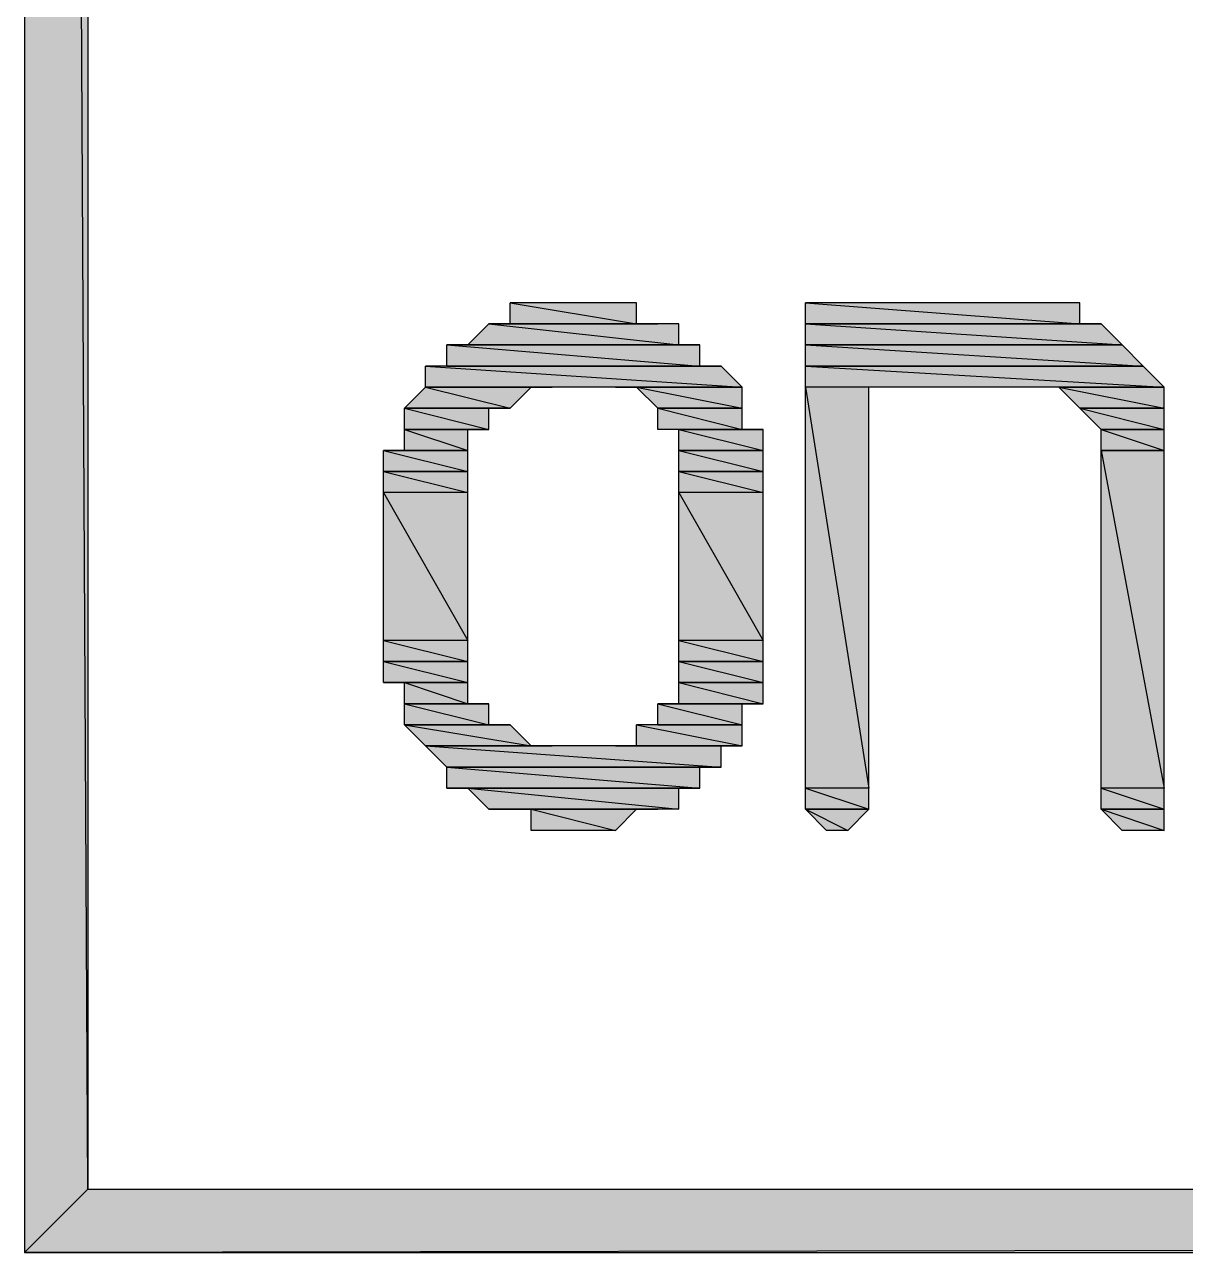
# Model space of a CAD drawing. Header units: millimetres. Extents: x 0 to 420, y 0 to 297.
# Drawn here: x 261.874 to 264.202, y 131.487 to 133.95 of the extents above; entities that cross this region are included whole.
import ezdxf

# ---------------------------------------------------------------- set-up
doc = ezdxf.new("R2010")
doc.units = ezdxf.units.MM
doc.layers.get('0').update_dxf_attribs({"linetype": 'CONTINUOUS'})

msp = doc.modelspace()

# ---------------------------------------------------------------- hatches: boundary and pattern name
at = {"true_color": 0x000007}
h = msp.add_hatch(color=0, dxfattribs=at)
h.paths.add_polyline_path([(261.874, 155.024667), (262.001, 154.897667), (335.110667, 155.024667)], flags=0)
h.paths.add_polyline_path([(262.001, 154.897667), (335.110667, 155.024667), (334.983667, 154.897667)], flags=0)
h.paths.add_polyline_path([(335.110667, 155.024667), (334.983667, 154.897667), (335.110667, 131.487333)], flags=0)
h.paths.add_polyline_path([(334.983667, 154.897667), (335.110667, 131.487333), (334.983667, 131.614333)], flags=0)
h.paths.add_polyline_path([(335.110667, 131.487333), (334.983667, 131.614333), (261.874, 131.487333)], flags=0)
h.paths.add_polyline_path([(334.983667, 131.614333), (261.874, 131.487333), (262.001, 131.614333)], flags=0)
h.paths.add_polyline_path([(261.874, 131.487333), (262.001, 131.614333), (261.874, 155.024667)], flags=0)
h.paths.add_polyline_path([(262.001, 131.614333), (261.874, 155.024667), (262.001, 154.897667)], flags=0)
h = msp.add_hatch(color=0, dxfattribs=at)
h.paths.add_polyline_path([(263.101667, 133.392333), (262.847667, 133.392333), (263.101667, 133.35)], flags=0)
h.paths.add_polyline_path([(262.847667, 133.392333), (263.101667, 133.35), (262.847667, 133.35)], flags=0)
h = msp.add_hatch(color=0, dxfattribs=at)
h.paths.add_polyline_path([(263.990667, 133.392333), (263.440333, 133.392333), (263.990667, 133.35)], flags=0)
h.paths.add_polyline_path([(263.440333, 133.392333), (263.990667, 133.35), (263.440333, 133.35)], flags=0)
h = msp.add_hatch(color=0, dxfattribs=at)
h.paths.add_polyline_path([(263.186333, 133.35), (262.805333, 133.35), (263.186333, 133.307667)], flags=0)
h.paths.add_polyline_path([(262.805333, 133.35), (263.186333, 133.307667), (262.763, 133.307667)], flags=0)
h = msp.add_hatch(color=0, dxfattribs=at)
h.paths.add_polyline_path([(263.144, 133.35), (262.847667, 133.35)], flags=0)
h.paths.add_polyline_path([(262.847667, 133.35), (263.144, 133.35), (262.805333, 133.35)], flags=0)
h = msp.add_hatch(color=0, dxfattribs=at)
h.paths.add_polyline_path([(263.440333, 133.35), (264.033, 133.35)], flags=0)
h.paths.add_polyline_path([(264.033, 133.35), (263.440333, 133.35)], flags=0)
h = msp.add_hatch(color=0, dxfattribs=at)
h.paths.add_polyline_path([(264.033, 133.35), (263.440333, 133.35), (264.075333, 133.307667)], flags=0)
h.paths.add_polyline_path([(263.440333, 133.35), (264.075333, 133.307667), (263.440333, 133.307667)], flags=0)
h.paths.add_polyline_path([(264.075333, 133.307667), (263.440333, 133.307667)], flags=0)
h.paths.add_polyline_path([(263.440333, 133.307667), (264.075333, 133.307667)], flags=0)
h = msp.add_hatch(color=0, dxfattribs=at)
h.paths.add_polyline_path([(263.228667, 133.307667), (262.763, 133.307667)], flags=0)
h.paths.add_polyline_path([(262.763, 133.307667), (263.228667, 133.307667), (262.720667, 133.307667)], flags=0)
h = msp.add_hatch(color=0, dxfattribs=at)
h.paths.add_polyline_path([(263.228667, 133.307667), (262.720667, 133.307667), (263.228667, 133.265333)], flags=0)
h.paths.add_polyline_path([(262.720667, 133.307667), (263.228667, 133.265333), (262.720667, 133.265333)], flags=0)
h = msp.add_hatch(color=0, dxfattribs=at)
h.paths.add_polyline_path([(264.075333, 133.307667), (263.440333, 133.307667), (264.117667, 133.265333)], flags=0)
h.paths.add_polyline_path([(263.440333, 133.307667), (264.117667, 133.265333), (263.440333, 133.265333)], flags=0)
h.paths.add_polyline_path([(264.117667, 133.265333), (263.440333, 133.265333)], flags=0)
h.paths.add_polyline_path([(263.440333, 133.265333), (264.117667, 133.265333)], flags=0)
h = msp.add_hatch(color=0, dxfattribs=at)
h.paths.add_polyline_path([(263.271, 133.265333), (262.678333, 133.265333), (263.313333, 133.223)], flags=0)
h.paths.add_polyline_path([(262.678333, 133.265333), (263.313333, 133.223), (262.678333, 133.223)], flags=0)
h = msp.add_hatch(color=0, dxfattribs=at)
h.paths.add_polyline_path([(263.271, 133.265333), (262.720667, 133.265333)], flags=0)
h.paths.add_polyline_path([(263.271, 133.265333), (262.720667, 133.265333), (263.228667, 133.265333)], flags=0)
h = msp.add_hatch(color=0, dxfattribs=at)
h.paths.add_polyline_path([(264.117667, 133.265333), (263.440333, 133.265333), (264.16, 133.223)], flags=0)
h.paths.add_polyline_path([(263.440333, 133.265333), (264.16, 133.223), (263.440333, 133.223)], flags=0)
h = msp.add_hatch(color=0, dxfattribs=at)
h.paths.add_polyline_path([(262.89, 133.223), (262.678333, 133.223), (262.847667, 133.180667)], flags=0)
h.paths.add_polyline_path([(262.678333, 133.223), (262.847667, 133.180667), (262.636, 133.180667)], flags=0)
h = msp.add_hatch(color=0, dxfattribs=at)
h.paths.add_polyline_path([(262.89, 133.223), (262.678333, 133.223)], flags=0)
h.paths.add_polyline_path([(262.89, 133.223), (262.678333, 133.223), (262.932333, 133.223)], flags=0)
h = msp.add_hatch(color=0, dxfattribs=at)
h.paths.add_polyline_path([(263.313333, 133.223), (263.059333, 133.223)], flags=0)
h.paths.add_polyline_path([(263.059333, 133.223), (263.313333, 133.223), (263.101667, 133.223)], flags=0)
h = msp.add_hatch(color=0, dxfattribs=at)
h.paths.add_polyline_path([(263.313333, 133.223), (263.101667, 133.223), (263.313333, 133.180667)], flags=0)
h.paths.add_polyline_path([(263.101667, 133.223), (263.313333, 133.180667), (263.144, 133.180667)], flags=0)
h = msp.add_hatch(color=0, dxfattribs=at)
h.paths.add_polyline_path([(263.567333, 133.223), (263.440333, 133.223), (263.567333, 132.418667)], flags=0)
h.paths.add_polyline_path([(263.440333, 133.223), (263.567333, 132.418667), (263.440333, 132.418667)], flags=0)
h = msp.add_hatch(color=0, dxfattribs=at)
h.paths.add_polyline_path([(263.948333, 133.223), (264.16, 133.223)], flags=0)
h.paths.add_polyline_path([(264.16, 133.223), (263.948333, 133.223)], flags=0)
h = msp.add_hatch(color=0, dxfattribs=at)
h.paths.add_polyline_path([(264.16, 133.223), (263.948333, 133.223), (264.16, 133.180667)], flags=0)
h.paths.add_polyline_path([(263.948333, 133.223), (264.16, 133.180667), (263.990667, 133.180667)], flags=0)
h.paths.add_polyline_path([(264.16, 133.180667), (263.990667, 133.180667)], flags=0)
h.paths.add_polyline_path([(263.990667, 133.180667), (264.16, 133.180667)], flags=0)
h = msp.add_hatch(color=0, dxfattribs=at)
h.paths.add_polyline_path([(262.805333, 133.180667), (262.636, 133.180667)], flags=0)
h.paths.add_polyline_path([(262.805333, 133.180667), (262.636, 133.180667), (262.847667, 133.180667)], flags=0)
h = msp.add_hatch(color=0, dxfattribs=at)
h.paths.add_polyline_path([(262.805333, 133.180667), (262.636, 133.180667), (262.805333, 133.138333)], flags=0)
h.paths.add_polyline_path([(262.636, 133.180667), (262.805333, 133.138333), (262.636, 133.138333)], flags=0)
h = msp.add_hatch(color=0, dxfattribs=at)
h.paths.add_polyline_path([(263.144, 133.180667), (263.313333, 133.180667)], flags=0)
h.paths.add_polyline_path([(263.313333, 133.180667), (263.144, 133.180667)], flags=0)
h = msp.add_hatch(color=0, dxfattribs=at)
h.paths.add_polyline_path([(263.313333, 133.180667), (263.144, 133.180667), (263.313333, 133.138333)], flags=0)
h.paths.add_polyline_path([(263.144, 133.180667), (263.313333, 133.138333), (263.144, 133.138333)], flags=0)
h = msp.add_hatch(color=0, dxfattribs=at)
h.paths.add_polyline_path([(264.16, 133.180667), (263.990667, 133.180667), (264.16, 133.138333)], flags=0)
h.paths.add_polyline_path([(263.990667, 133.180667), (264.16, 133.138333), (264.033, 133.138333)], flags=0)
h.paths.add_polyline_path([(264.16, 133.138333), (264.033, 133.138333)], flags=0)
h.paths.add_polyline_path([(264.033, 133.138333), (264.16, 133.138333)], flags=0)
h = msp.add_hatch(color=0, dxfattribs=at)
h.paths.add_polyline_path([(262.636, 133.138333), (262.805333, 133.138333)], flags=0)
h.paths.add_polyline_path([(262.805333, 133.138333), (262.636, 133.138333)], flags=0)
h = msp.add_hatch(color=0, dxfattribs=at)
h.paths.add_polyline_path([(262.763, 133.138333), (262.636, 133.138333), (262.763, 133.096)], flags=0)
h.paths.add_polyline_path([(262.636, 133.138333), (262.763, 133.096), (262.636, 133.096)], flags=0)
h = msp.add_hatch(color=0, dxfattribs=at)
h.paths.add_polyline_path([(263.355667, 133.138333), (263.186333, 133.138333)], flags=0)
h.paths.add_polyline_path([(263.355667, 133.138333), (263.186333, 133.138333), (263.313333, 133.138333)], flags=0)
h = msp.add_hatch(color=0, dxfattribs=at)
h.paths.add_polyline_path([(263.355667, 133.138333), (263.186333, 133.138333), (263.355667, 133.096)], flags=0)
h.paths.add_polyline_path([(263.186333, 133.138333), (263.355667, 133.096), (263.186333, 133.096)], flags=0)
h = msp.add_hatch(color=0, dxfattribs=at)
h.paths.add_polyline_path([(264.16, 133.138333), (264.033, 133.138333), (264.16, 133.096)], flags=0)
h.paths.add_polyline_path([(264.033, 133.138333), (264.16, 133.096), (264.033, 133.096)], flags=0)
h.paths.add_polyline_path([(264.16, 133.096), (264.033, 133.096)], flags=0)
h.paths.add_polyline_path([(264.033, 133.096), (264.16, 133.096)], flags=0)
h = msp.add_hatch(color=0, dxfattribs=at)
h.paths.add_polyline_path([(262.763, 133.096), (262.636, 133.096)], flags=0)
h.paths.add_polyline_path([(262.636, 133.096), (262.763, 133.096), (262.593667, 133.096)], flags=0)
h = msp.add_hatch(color=0, dxfattribs=at)
h.paths.add_polyline_path([(262.763, 133.096), (262.593667, 133.096), (262.763, 133.053667)], flags=0)
h.paths.add_polyline_path([(262.593667, 133.096), (262.763, 133.053667), (262.593667, 133.053667)], flags=0)
h = msp.add_hatch(color=0, dxfattribs=at)
h.paths.add_polyline_path([(263.186333, 133.096), (263.355667, 133.096)], flags=0)
h.paths.add_polyline_path([(263.355667, 133.096), (263.186333, 133.096)], flags=0)
h = msp.add_hatch(color=0, dxfattribs=at)
h.paths.add_polyline_path([(263.355667, 133.096), (263.186333, 133.096), (263.355667, 133.053667)], flags=0)
h.paths.add_polyline_path([(263.186333, 133.096), (263.355667, 133.053667), (263.186333, 133.053667)], flags=0)
h = msp.add_hatch(color=0, dxfattribs=at)
h.paths.add_polyline_path([(264.16, 133.096), (264.033, 133.096), (264.16, 132.418667)], flags=0)
h.paths.add_polyline_path([(264.033, 133.096), (264.16, 132.418667), (264.033, 132.418667)], flags=0)
h = msp.add_hatch(color=0, dxfattribs=at)
h.paths.add_polyline_path([(262.593667, 133.053667), (262.763, 133.053667)], flags=0)
h.paths.add_polyline_path([(262.763, 133.053667), (262.593667, 133.053667)], flags=0)
h = msp.add_hatch(color=0, dxfattribs=at)
h.paths.add_polyline_path([(262.763, 133.053667), (262.593667, 133.053667), (262.763, 133.011333)], flags=0)
h.paths.add_polyline_path([(262.593667, 133.053667), (262.763, 133.011333), (262.593667, 133.011333)], flags=0)
h = msp.add_hatch(color=0, dxfattribs=at)
h.paths.add_polyline_path([(263.186333, 133.053667), (263.355667, 133.053667)], flags=0)
h.paths.add_polyline_path([(263.355667, 133.053667), (263.186333, 133.053667)], flags=0)
h = msp.add_hatch(color=0, dxfattribs=at)
h.paths.add_polyline_path([(263.355667, 133.053667), (263.186333, 133.053667), (263.355667, 133.011333)], flags=0)
h.paths.add_polyline_path([(263.186333, 133.053667), (263.355667, 133.011333), (263.186333, 133.011333)], flags=0)
h = msp.add_hatch(color=0, dxfattribs=at)
h.paths.add_polyline_path([(262.763, 133.011333), (262.593667, 133.011333), (262.763, 132.715)], flags=0)
h.paths.add_polyline_path([(262.593667, 133.011333), (262.763, 132.715), (262.593667, 132.715)], flags=0)
h = msp.add_hatch(color=0, dxfattribs=at)
h.paths.add_polyline_path([(263.355667, 133.011333), (263.186333, 133.011333), (263.355667, 132.715)], flags=0)
h.paths.add_polyline_path([(263.186333, 133.011333), (263.355667, 132.715), (263.186333, 132.715)], flags=0)
h = msp.add_hatch(color=0, dxfattribs=at)
h.paths.add_polyline_path([(262.763, 132.715), (262.593667, 132.715), (262.763, 132.672667)], flags=0)
h.paths.add_polyline_path([(262.593667, 132.715), (262.763, 132.672667), (262.593667, 132.672667)], flags=0)
h = msp.add_hatch(color=0, dxfattribs=at)
h.paths.add_polyline_path([(263.355667, 132.715), (263.186333, 132.715), (263.355667, 132.672667)], flags=0)
h.paths.add_polyline_path([(263.186333, 132.715), (263.355667, 132.672667), (263.186333, 132.672667)], flags=0)
h = msp.add_hatch(color=0, dxfattribs=at)
h.paths.add_polyline_path([(262.593667, 132.672667), (262.763, 132.672667)], flags=0)
h.paths.add_polyline_path([(262.763, 132.672667), (262.593667, 132.672667)], flags=0)
h = msp.add_hatch(color=0, dxfattribs=at)
h.paths.add_polyline_path([(262.763, 132.672667), (262.593667, 132.672667), (262.763, 132.630333)], flags=0)
h.paths.add_polyline_path([(262.593667, 132.672667), (262.763, 132.630333), (262.593667, 132.630333)], flags=0)
h = msp.add_hatch(color=0, dxfattribs=at)
h.paths.add_polyline_path([(263.186333, 132.672667), (263.355667, 132.672667)], flags=0)
h.paths.add_polyline_path([(263.355667, 132.672667), (263.186333, 132.672667)], flags=0)
h = msp.add_hatch(color=0, dxfattribs=at)
h.paths.add_polyline_path([(263.355667, 132.672667), (263.186333, 132.672667), (263.355667, 132.630333)], flags=0)
h.paths.add_polyline_path([(263.186333, 132.672667), (263.355667, 132.630333), (263.186333, 132.630333)], flags=0)
h = msp.add_hatch(color=0, dxfattribs=at)
h.paths.add_polyline_path([(262.763, 132.630333), (262.593667, 132.630333)], flags=0)
h.paths.add_polyline_path([(262.593667, 132.630333), (262.763, 132.630333), (262.636, 132.630333)], flags=0)
h = msp.add_hatch(color=0, dxfattribs=at)
h.paths.add_polyline_path([(262.763, 132.630333), (262.636, 132.630333), (262.763, 132.588)], flags=0)
h.paths.add_polyline_path([(262.636, 132.630333), (262.763, 132.588), (262.636, 132.588)], flags=0)
h = msp.add_hatch(color=0, dxfattribs=at)
h.paths.add_polyline_path([(263.186333, 132.630333), (263.355667, 132.630333)], flags=0)
h.paths.add_polyline_path([(263.355667, 132.630333), (263.186333, 132.630333)], flags=0)
h = msp.add_hatch(color=0, dxfattribs=at)
h.paths.add_polyline_path([(263.355667, 132.630333), (263.186333, 132.630333), (263.355667, 132.588)], flags=0)
h.paths.add_polyline_path([(263.186333, 132.630333), (263.355667, 132.588), (263.186333, 132.588)], flags=0)
h = msp.add_hatch(color=0, dxfattribs=at)
h.paths.add_polyline_path([(262.805333, 132.588), (262.636, 132.588)], flags=0)
h.paths.add_polyline_path([(262.805333, 132.588), (262.636, 132.588), (262.763, 132.588)], flags=0)
h = msp.add_hatch(color=0, dxfattribs=at)
h.paths.add_polyline_path([(262.805333, 132.588), (262.636, 132.588), (262.805333, 132.545667)], flags=0)
h.paths.add_polyline_path([(262.636, 132.588), (262.805333, 132.545667), (262.636, 132.545667)], flags=0)
h = msp.add_hatch(color=0, dxfattribs=at)
h.paths.add_polyline_path([(263.355667, 132.588), (263.186333, 132.588), (263.313333, 132.588)], flags=0)
h.paths.add_polyline_path([(263.186333, 132.588), (263.313333, 132.588), (263.144, 132.588)], flags=0)
h = msp.add_hatch(color=0, dxfattribs=at)
h.paths.add_polyline_path([(263.313333, 132.588), (263.144, 132.588), (263.313333, 132.545667)], flags=0)
h.paths.add_polyline_path([(263.144, 132.588), (263.313333, 132.545667), (263.144, 132.545667)], flags=0)
h = msp.add_hatch(color=0, dxfattribs=at)
h.paths.add_polyline_path([(262.847667, 132.545667), (262.636, 132.545667)], flags=0)
h.paths.add_polyline_path([(262.847667, 132.545667), (262.636, 132.545667), (262.805333, 132.545667)], flags=0)
h = msp.add_hatch(color=0, dxfattribs=at)
h.paths.add_polyline_path([(262.847667, 132.545667), (262.636, 132.545667), (262.89, 132.503333)], flags=0)
h.paths.add_polyline_path([(262.636, 132.545667), (262.89, 132.503333), (262.678333, 132.503333)], flags=0)
h = msp.add_hatch(color=0, dxfattribs=at)
h.paths.add_polyline_path([(263.313333, 132.545667), (263.101667, 132.545667), (263.313333, 132.503333)], flags=0)
h.paths.add_polyline_path([(263.101667, 132.545667), (263.313333, 132.503333), (263.101667, 132.503333)], flags=0)
h = msp.add_hatch(color=0, dxfattribs=at)
h.paths.add_polyline_path([(263.144, 132.545667), (263.313333, 132.545667)], flags=0)
h.paths.add_polyline_path([(263.313333, 132.545667), (263.144, 132.545667)], flags=0)
h = msp.add_hatch(color=0, dxfattribs=at)
h.paths.add_polyline_path([(262.932333, 132.503333), (262.678333, 132.503333)], flags=0)
h.paths.add_polyline_path([(262.932333, 132.503333), (262.678333, 132.503333), (262.89, 132.503333)], flags=0)
h = msp.add_hatch(color=0, dxfattribs=at)
h.paths.add_polyline_path([(263.271, 132.503333), (262.678333, 132.503333), (263.271, 132.461)], flags=0)
h.paths.add_polyline_path([(262.678333, 132.503333), (263.271, 132.461), (262.720667, 132.461)], flags=0)
h = msp.add_hatch(color=0, dxfattribs=at)
h.paths.add_polyline_path([(263.271, 132.503333), (263.059333, 132.503333)], flags=0)
h.paths.add_polyline_path([(263.271, 132.503333), (263.059333, 132.503333), (263.313333, 132.503333)], flags=0)
h = msp.add_hatch(color=0, dxfattribs=at)
h.paths.add_polyline_path([(263.228667, 132.461), (262.720667, 132.461)], flags=0)
h.paths.add_polyline_path([(263.228667, 132.461), (262.720667, 132.461), (263.271, 132.461)], flags=0)
h = msp.add_hatch(color=0, dxfattribs=at)
h.paths.add_polyline_path([(263.228667, 132.461), (262.720667, 132.461), (263.228667, 132.418667)], flags=0)
h.paths.add_polyline_path([(262.720667, 132.461), (263.228667, 132.418667), (262.720667, 132.418667)], flags=0)
h.paths.add_polyline_path([(263.228667, 132.418667), (262.720667, 132.418667), (262.763, 132.418667)], flags=0)
msp.add_hatch(color=0, dxfattribs=at).paths.add_polyline_path([(262.720667, 132.418667), (263.228667, 132.418667)], flags=0)
h = msp.add_hatch(color=0, dxfattribs=at)
h.paths.add_polyline_path([(263.186333, 132.418667), (262.763, 132.418667), (263.186333, 132.376333)], flags=0)
h.paths.add_polyline_path([(262.763, 132.418667), (263.186333, 132.376333), (262.805333, 132.376333)], flags=0)
h = msp.add_hatch(color=0, dxfattribs=at)
h.paths.add_polyline_path([(263.567333, 132.418667), (263.440333, 132.418667), (263.567333, 132.376333)], flags=0)
h.paths.add_polyline_path([(263.440333, 132.418667), (263.567333, 132.376333), (263.440333, 132.376333)], flags=0)
h = msp.add_hatch(color=0, dxfattribs=at)
h.paths.add_polyline_path([(264.16, 132.418667), (264.033, 132.418667), (264.16, 132.376333)], flags=0)
h.paths.add_polyline_path([(264.033, 132.418667), (264.16, 132.376333), (264.033, 132.376333)], flags=0)
h = msp.add_hatch(color=0, dxfattribs=at)
h.paths.add_polyline_path([(263.144, 132.376333), (262.805333, 132.376333)], flags=0)
h.paths.add_polyline_path([(262.805333, 132.376333), (263.144, 132.376333), (262.847667, 132.376333)], flags=0)
h = msp.add_hatch(color=0, dxfattribs=at)
h.paths.add_polyline_path([(263.101667, 132.376333), (262.89, 132.376333), (263.059333, 132.334)], flags=0)
h.paths.add_polyline_path([(262.89, 132.376333), (263.059333, 132.334), (262.89, 132.334)], flags=0)
h = msp.add_hatch(color=0, dxfattribs=at)
h.paths.add_polyline_path([(263.440333, 132.376333), (263.567333, 132.376333)], flags=0)
h.paths.add_polyline_path([(263.567333, 132.376333), (263.440333, 132.376333)], flags=0)
h = msp.add_hatch(color=0, dxfattribs=at)
h.paths.add_polyline_path([(263.567333, 132.376333), (263.440333, 132.376333), (263.525, 132.334)], flags=0)
h.paths.add_polyline_path([(263.440333, 132.376333), (263.525, 132.334), (263.482667, 132.334)], flags=0)
h = msp.add_hatch(color=0, dxfattribs=at)
h.paths.add_polyline_path([(264.033, 132.376333), (264.16, 132.376333)], flags=0)
h.paths.add_polyline_path([(264.16, 132.376333), (264.033, 132.376333)], flags=0)
h = msp.add_hatch(color=0, dxfattribs=at)
h.paths.add_polyline_path([(264.16, 132.376333), (264.033, 132.376333), (264.16, 132.334)], flags=0)
h.paths.add_polyline_path([(264.033, 132.376333), (264.16, 132.334), (264.075333, 132.334)], flags=0)

# ---------------------------------------------------------------- linework, layer by layer
at = {"color": 0, "true_color": 0x000007}
for points in [[(261.874, 131.487333), (262.001, 131.614333), (261.874, 155.024667)], [(262.001, 131.614333), (261.874, 155.024667), (262.001, 154.897667)], [(263.101667, 133.392333), (262.847667, 133.392333), (263.101667, 133.35)], [(262.847667, 133.392333), (263.101667, 133.35), (262.847667, 133.35)], [(263.990667, 133.392333), (263.440333, 133.392333), (263.990667, 133.35)], [(263.440333, 133.392333), (263.990667, 133.35), (263.440333, 133.35)], [(262.805333, 133.35), (263.186333, 133.307667), (262.763, 133.307667)], [(262.847667, 133.35), (263.144, 133.35), (262.805333, 133.35)], [(263.186333, 133.35), (262.805333, 133.35), (263.186333, 133.307667)], [(263.144, 133.35), (262.847667, 133.35)], [(263.440333, 133.35), (264.033, 133.35)], [(264.033, 133.35), (263.440333, 133.35)], [(264.033, 133.35), (263.440333, 133.35), (264.075333, 133.307667)], [(263.440333, 133.35), (264.075333, 133.307667), (263.440333, 133.307667)], [(262.763, 133.307667), (263.228667, 133.307667), (262.720667, 133.307667)], [(263.228667, 133.307667), (262.720667, 133.307667), (263.228667, 133.265333)], [(262.720667, 133.307667), (263.228667, 133.265333), (262.720667, 133.265333)], [(263.228667, 133.307667), (262.763, 133.307667)], [(264.075333, 133.307667), (263.440333, 133.307667)], [(263.440333, 133.307667), (264.075333, 133.307667)], [(264.075333, 133.307667), (263.440333, 133.307667), (264.117667, 133.265333)], [(263.440333, 133.307667), (264.117667, 133.265333), (263.440333, 133.265333)], [(263.271, 133.265333), (262.678333, 133.265333), (263.313333, 133.223)], [(262.678333, 133.265333), (263.313333, 133.223), (262.678333, 133.223)], [(263.271, 133.265333), (262.720667, 133.265333)], [(263.271, 133.265333), (262.720667, 133.265333), (263.228667, 133.265333)], [(264.117667, 133.265333), (263.440333, 133.265333)], [(263.440333, 133.265333), (264.117667, 133.265333)], [(264.117667, 133.265333), (263.440333, 133.265333), (264.16, 133.223)], [(263.440333, 133.265333), (264.16, 133.223), (263.440333, 133.223)], [(262.678333, 133.223), (262.847667, 133.180667), (262.636, 133.180667)], [(262.89, 133.223), (262.678333, 133.223)], [(262.89, 133.223), (262.678333, 133.223), (262.932333, 133.223)], [(262.89, 133.223), (262.678333, 133.223), (262.847667, 133.180667)], [(263.313333, 133.223), (263.059333, 133.223)], [(263.059333, 133.223), (263.313333, 133.223), (263.101667, 133.223)], [(263.313333, 133.223), (263.101667, 133.223), (263.313333, 133.180667)], [(263.101667, 133.223), (263.313333, 133.180667), (263.144, 133.180667)], [(263.567333, 133.223), (263.440333, 133.223), (263.567333, 132.418667)], [(263.440333, 133.223), (263.567333, 132.418667), (263.440333, 132.418667)], [(263.948333, 133.223), (264.16, 133.223)], [(264.16, 133.223), (263.948333, 133.223)], [(264.16, 133.223), (263.948333, 133.223), (264.16, 133.180667)], [(263.948333, 133.223), (264.16, 133.180667), (263.990667, 133.180667)], [(262.805333, 133.180667), (262.636, 133.180667)], [(262.805333, 133.180667), (262.636, 133.180667), (262.847667, 133.180667)], [(262.805333, 133.180667), (262.636, 133.180667), (262.805333, 133.138333)], [(262.636, 133.180667), (262.805333, 133.138333), (262.636, 133.138333)], [(263.144, 133.180667), (263.313333, 133.180667)], [(263.313333, 133.180667), (263.144, 133.180667)], [(263.313333, 133.180667), (263.144, 133.180667), (263.313333, 133.138333)], [(263.144, 133.180667), (263.313333, 133.138333), (263.144, 133.138333)], [(264.16, 133.180667), (263.990667, 133.180667)], [(263.990667, 133.180667), (264.16, 133.180667)], [(264.16, 133.180667), (263.990667, 133.180667), (264.16, 133.138333)], [(263.990667, 133.180667), (264.16, 133.138333), (264.033, 133.138333)], [(262.636, 133.138333), (262.805333, 133.138333)], [(262.805333, 133.138333), (262.636, 133.138333)], [(262.763, 133.138333), (262.636, 133.138333), (262.763, 133.096)], [(262.636, 133.138333), (262.763, 133.096), (262.636, 133.096)], [(263.355667, 133.138333), (263.186333, 133.138333)], [(263.355667, 133.138333), (263.186333, 133.138333), (263.313333, 133.138333)], [(263.355667, 133.138333), (263.186333, 133.138333), (263.355667, 133.096)], [(263.186333, 133.138333), (263.355667, 133.096), (263.186333, 133.096)], [(264.16, 133.138333), (264.033, 133.138333)], [(264.033, 133.138333), (264.16, 133.138333)], [(264.16, 133.138333), (264.033, 133.138333), (264.16, 133.096)], [(264.033, 133.138333), (264.16, 133.096), (264.033, 133.096)], [(262.636, 133.096), (262.763, 133.096), (262.593667, 133.096)], [(262.763, 133.096), (262.593667, 133.096), (262.763, 133.053667)], [(262.593667, 133.096), (262.763, 133.053667), (262.593667, 133.053667)], [(262.763, 133.096), (262.636, 133.096)], [(263.186333, 133.096), (263.355667, 133.096)], [(263.355667, 133.096), (263.186333, 133.096)], [(263.355667, 133.096), (263.186333, 133.096), (263.355667, 133.053667)], [(263.186333, 133.096), (263.355667, 133.053667), (263.186333, 133.053667)], [(264.16, 133.096), (264.033, 133.096)], [(264.033, 133.096), (264.16, 133.096)], [(264.16, 133.096), (264.033, 133.096), (264.16, 132.418667)], [(264.033, 133.096), (264.16, 132.418667), (264.033, 132.418667)], [(262.593667, 133.053667), (262.763, 133.053667)], [(262.763, 133.053667), (262.593667, 133.053667)], [(262.763, 133.053667), (262.593667, 133.053667), (262.763, 133.011333)], [(262.593667, 133.053667), (262.763, 133.011333), (262.593667, 133.011333)], [(263.186333, 133.053667), (263.355667, 133.053667)], [(263.355667, 133.053667), (263.186333, 133.053667)], [(263.355667, 133.053667), (263.186333, 133.053667), (263.355667, 133.011333)], [(263.186333, 133.053667), (263.355667, 133.011333), (263.186333, 133.011333)], [(262.763, 133.011333), (262.593667, 133.011333), (262.763, 132.715)], [(262.593667, 133.011333), (262.763, 132.715), (262.593667, 132.715)], [(263.355667, 133.011333), (263.186333, 133.011333), (263.355667, 132.715)], [(263.186333, 133.011333), (263.355667, 132.715), (263.186333, 132.715)], [(262.763, 132.715), (262.593667, 132.715), (262.763, 132.672667)], [(262.593667, 132.715), (262.763, 132.672667), (262.593667, 132.672667)], [(263.355667, 132.715), (263.186333, 132.715), (263.355667, 132.672667)], [(263.186333, 132.715), (263.355667, 132.672667), (263.186333, 132.672667)], [(262.593667, 132.672667), (262.763, 132.672667)], [(262.763, 132.672667), (262.593667, 132.672667)], [(262.763, 132.672667), (262.593667, 132.672667), (262.763, 132.630333)], [(262.593667, 132.672667), (262.763, 132.630333), (262.593667, 132.630333)], [(263.186333, 132.672667), (263.355667, 132.672667)], [(263.355667, 132.672667), (263.186333, 132.672667)], [(263.355667, 132.672667), (263.186333, 132.672667), (263.355667, 132.630333)], [(263.186333, 132.672667), (263.355667, 132.630333), (263.186333, 132.630333)], [(262.763, 132.630333), (262.593667, 132.630333)], [(262.593667, 132.630333), (262.763, 132.630333), (262.636, 132.630333)], [(262.763, 132.630333), (262.636, 132.630333), (262.763, 132.588)], [(262.636, 132.630333), (262.763, 132.588), (262.636, 132.588)], [(263.186333, 132.630333), (263.355667, 132.630333)], [(263.355667, 132.630333), (263.186333, 132.630333)], [(263.355667, 132.630333), (263.186333, 132.630333), (263.355667, 132.588)], [(263.186333, 132.630333), (263.355667, 132.588), (263.186333, 132.588)], [(262.805333, 132.588), (262.636, 132.588)], [(262.805333, 132.588), (262.636, 132.588), (262.763, 132.588)], [(262.805333, 132.588), (262.636, 132.588), (262.805333, 132.545667)], [(262.636, 132.588), (262.805333, 132.545667), (262.636, 132.545667)], [(263.186333, 132.588), (263.313333, 132.588), (263.144, 132.588)], [(263.313333, 132.588), (263.144, 132.588), (263.313333, 132.545667)], [(263.144, 132.588), (263.313333, 132.545667), (263.144, 132.545667)], [(263.355667, 132.588), (263.186333, 132.588), (263.313333, 132.588)], [(262.847667, 132.545667), (262.636, 132.545667)], [(262.847667, 132.545667), (262.636, 132.545667), (262.805333, 132.545667)], [(262.847667, 132.545667), (262.636, 132.545667), (262.89, 132.503333)], [(262.636, 132.545667), (262.89, 132.503333), (262.678333, 132.503333)], [(263.313333, 132.545667), (263.101667, 132.545667), (263.313333, 132.503333)], [(263.101667, 132.545667), (263.313333, 132.503333), (263.101667, 132.503333)], [(263.144, 132.545667), (263.313333, 132.545667)], [(263.313333, 132.545667), (263.144, 132.545667)], [(262.932333, 132.503333), (262.678333, 132.503333)], [(262.932333, 132.503333), (262.678333, 132.503333), (262.89, 132.503333)], [(263.271, 132.503333), (262.678333, 132.503333), (263.271, 132.461)], [(262.678333, 132.503333), (263.271, 132.461), (262.720667, 132.461)], [(263.271, 132.503333), (263.059333, 132.503333)], [(263.271, 132.503333), (263.059333, 132.503333), (263.313333, 132.503333)], [(263.228667, 132.461), (262.720667, 132.461)], [(263.228667, 132.461), (262.720667, 132.461), (263.271, 132.461)], [(263.228667, 132.461), (262.720667, 132.461), (263.228667, 132.418667)], [(262.720667, 132.461), (263.228667, 132.418667), (262.720667, 132.418667)], [(263.228667, 132.418667), (262.720667, 132.418667), (262.763, 132.418667)], [(262.720667, 132.418667), (263.228667, 132.418667)], [(263.186333, 132.418667), (262.763, 132.418667), (263.186333, 132.376333)], [(262.763, 132.418667), (263.186333, 132.376333), (262.805333, 132.376333)], [(263.567333, 132.418667), (263.440333, 132.418667), (263.567333, 132.376333)], [(263.440333, 132.418667), (263.567333, 132.376333), (263.440333, 132.376333)], [(264.16, 132.418667), (264.033, 132.418667), (264.16, 132.376333)], [(264.033, 132.418667), (264.16, 132.376333), (264.033, 132.376333)], [(263.144, 132.376333), (262.805333, 132.376333)], [(262.805333, 132.376333), (263.144, 132.376333), (262.847667, 132.376333)], [(263.101667, 132.376333), (262.89, 132.376333), (263.059333, 132.334)], [(262.89, 132.376333), (263.059333, 132.334), (262.89, 132.334)], [(263.440333, 132.376333), (263.567333, 132.376333)], [(263.567333, 132.376333), (263.440333, 132.376333)], [(263.567333, 132.376333), (263.440333, 132.376333), (263.525, 132.334)], [(263.440333, 132.376333), (263.525, 132.334), (263.482667, 132.334)], [(264.033, 132.376333), (264.16, 132.376333)], [(264.16, 132.376333), (264.033, 132.376333)], [(264.16, 132.376333), (264.033, 132.376333), (264.16, 132.334)], [(264.033, 132.376333), (264.16, 132.334), (264.075333, 132.334)], [(335.110667, 131.487333), (334.983667, 131.614333), (261.874, 131.487333)], [(334.983667, 131.614333), (261.874, 131.487333), (262.001, 131.614333)]]:
    msp.add_lwpolyline(points, close=True, dxfattribs=at)

doc.saveas('drawing.dxf')
